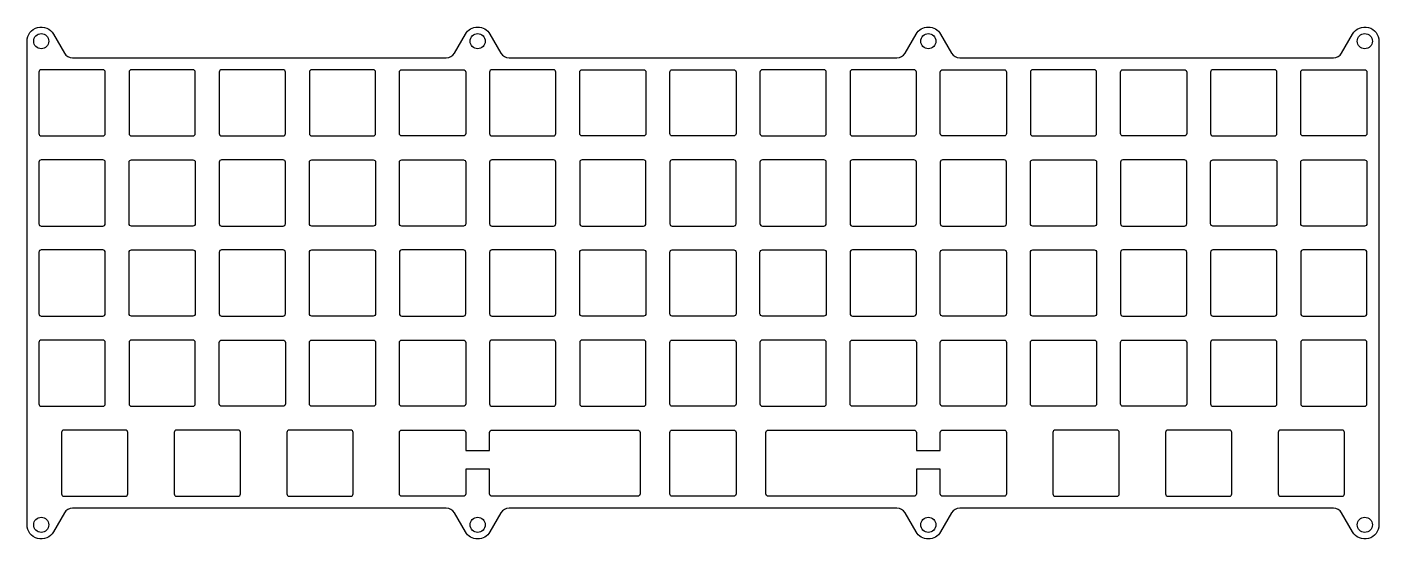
# Model space of a CAD drawing. Header units: millimetres. Extents: x -1 to 285, y -143 to -34.
import ezdxf

# ---------------------------------------------------------------- set-up
doc = ezdxf.new("R2010")
doc.units = ezdxf.units.MM
doc.layers.get('0').update_dxf_attribs({"linetype": 'CONTINUOUS'})

msp = doc.modelspace()

# ---------------------------------------------------------------- linework, layer by layer
for points in [[(89.31, -39.8), (91.62, -35.8, -0.57735), (96.82, -35.8), (99.13, -39.8, 0.267949), (100.86, -40.8), (182.83, -40.8, 0.267949), (184.56, -39.8), (186.87, -35.8, -0.57735), (192.07, -35.8), (194.38, -39.8, 0.267949), (196.11, -40.8), (275.08, -40.8, 0.267949), (276.81, -39.8), (279.12, -35.8, -0.767327), (284.72, -37.3), (284.72, -139.55, -0.767327), (279.12, -141.05), (276.81, -137.05, 0.267949), (275.08, -136.05), (196.11, -136.05, 0.267949), (194.38, -137.05), (192.07, -141.05, -0.57735), (186.87, -141.05), (184.56, -137.05, 0.267949), (182.83, -136.05), (100.86, -136.05, 0.267949), (99.13, -137.05), (96.82, -141.05, -0.57735), (91.62, -141.05), (89.31, -137.05, 0.267949), (87.58, -136.05), (8.61, -136.05, 0.267949), (6.88, -137.05), (4.57, -141.05, -0.767327), (-1.03, -139.55), (-1.03, -37.3, -0.767327), (4.57, -35.8), (6.88, -39.8, 0.267949), (8.61, -40.8), (87.58, -40.8, 0.267949)], [(14.99, -43.33), (1.99, -43.33, 0.414214), (1.49, -43.83), (1.49, -56.83, 0.414214), (1.99, -57.33), (14.99, -57.33, 0.414214), (15.49, -56.83), (15.49, -43.83, 0.414214)], [(34.54, -56.83), (34.54, -43.83, 0.414214), (34.04, -43.33), (21.04, -43.33, 0.414214), (20.54, -43.83), (20.54, -56.83, 0.414214), (21.04, -57.33), (34.04, -57.33, 0.414214)], [(53.09, -43.33), (40.09, -43.33, 0.414214), (39.59, -43.83), (39.59, -56.83, 0.414214), (40.09, -57.33), (53.09, -57.33, 0.414214), (53.59, -56.83), (53.59, -43.83, 0.414214)], [(72.14, -43.33), (59.14, -43.33, 0.414214), (58.64, -43.83), (58.64, -56.83, 0.414214), (59.14, -57.33), (72.14, -57.33, 0.414214), (72.64, -56.83), (72.64, -43.83, 0.414214)], [(77.69, -43.83, -0.414214), (78.19, -43.33), (91.19, -43.33, -0.414214), (91.69, -43.83), (91.69, -56.83, -0.414214), (91.19, -57.33), (78.19, -57.33, -0.414214), (77.69, -56.83)], [(110.24, -43.33), (97.24, -43.33, 0.414214), (96.74, -43.83), (96.74, -56.83, 0.414214), (97.24, -57.33), (110.24, -57.33, 0.414214), (110.74, -56.83), (110.74, -43.83, 0.414214)], [(129.29, -43.33, -0.414214), (129.79, -43.83), (129.79, -56.83, -0.414214), (129.29, -57.33), (116.29, -57.33, -0.414214), (115.79, -56.83), (115.79, -43.83, -0.414214), (116.29, -43.33)], [(135.34, -57.33, -0.414214), (134.84, -56.83), (134.84, -43.83, -0.414214), (135.34, -43.33), (148.34, -43.33, -0.414214), (148.84, -43.83), (148.84, -56.83, -0.414214), (148.34, -57.33)], [(167.89, -56.83), (167.89, -43.83, 0.414214), (167.39, -43.33), (154.39, -43.33, 0.414214), (153.89, -43.83), (153.89, -56.83, 0.414214), (154.39, -57.33), (167.39, -57.33, 0.414214)], [(186.94, -56.83), (186.94, -43.83, 0.414214), (186.44, -43.33), (173.44, -43.33, 0.414214), (172.94, -43.83), (172.94, -56.83, 0.414214), (173.44, -57.33), (186.44, -57.33, 0.414214)], [(192.49, -57.33, -0.414214), (191.99, -56.83), (191.99, -43.83, -0.414214), (192.49, -43.33), (205.49, -43.33, -0.414214), (205.99, -43.83), (205.99, -56.83, -0.414214), (205.49, -57.33)], [(224.54, -43.33), (211.54, -43.33, 0.414214), (211.04, -43.83), (211.04, -56.83, 0.414214), (211.54, -57.33), (224.54, -57.33, 0.414214), (225.04, -56.83), (225.04, -43.83, 0.414214)], [(230.09, -43.83, -0.414214), (230.59, -43.33), (243.59, -43.33, -0.414214), (244.09, -43.83), (244.09, -56.83, -0.414214), (243.59, -57.33), (230.59, -57.33, -0.414214), (230.09, -56.83)], [(249.64, -57.33), (262.64, -57.33, 0.414214), (263.14, -56.83), (263.14, -43.83, 0.414214), (262.64, -43.33), (249.64, -43.33, 0.414214), (249.14, -43.83), (249.14, -56.83, 0.414214)], [(268.19, -43.83, -0.414214), (268.69, -43.33), (281.69, -43.33, -0.414214), (282.19, -43.83), (282.19, -56.83, -0.414214), (281.69, -57.33), (268.69, -57.33, -0.414214), (268.19, -56.83)], [(14.99, -62.38), (1.99, -62.38, 0.414214), (1.49, -62.88), (1.49, -75.88, 0.414214), (1.99, -76.38), (14.99, -76.38, 0.414214), (15.49, -75.88), (15.49, -62.88, 0.414214)], [(34.04, -62.38, -0.414214), (34.54, -62.88), (34.54, -75.88, -0.414214), (34.04, -76.38), (21.04, -76.38, -0.414214), (20.54, -75.88), (20.54, -62.88, -0.414214), (21.04, -62.38)], [(53.09, -62.38), (40.09, -62.38, 0.414214), (39.59, -62.88), (39.59, -75.88, 0.414214), (40.09, -76.38), (53.09, -76.38, 0.414214), (53.59, -75.88), (53.59, -62.88, 0.414214)], [(72.64, -75.88, -0.414214), (72.14, -76.38), (59.14, -76.38, -0.414214), (58.64, -75.88), (58.64, -62.88, -0.414214), (59.14, -62.38), (72.14, -62.38, -0.414214), (72.64, -62.88)], [(91.19, -62.38, -0.414214), (91.69, -62.88), (91.69, -75.88, -0.414214), (91.19, -76.38), (78.19, -76.38, -0.414214), (77.69, -75.88), (77.69, -62.88, -0.414214), (78.19, -62.38)], [(110.74, -75.88), (110.74, -62.88, 0.414214), (110.24, -62.38), (97.24, -62.38, 0.414214), (96.74, -62.88), (96.74, -75.88, 0.414214), (97.24, -76.38), (110.24, -76.38, 0.414214)], [(115.79, -62.88), (115.79, -75.88, 0.414214), (116.29, -76.38), (129.29, -76.38, 0.414214), (129.79, -75.88), (129.79, -62.88, 0.414214), (129.29, -62.38), (116.29, -62.38, 0.414214)], [(135.34, -76.38), (148.34, -76.38, 0.414214), (148.84, -75.88), (148.84, -62.88, 0.414214), (148.34, -62.38), (135.34, -62.38, 0.414214), (134.84, -62.88), (134.84, -75.88, 0.414214)], [(154.39, -76.38), (167.39, -76.38, 0.414214), (167.89, -75.88), (167.89, -62.88, 0.414214), (167.39, -62.38), (154.39, -62.38, 0.414214), (153.89, -62.88), (153.89, -75.88, 0.414214)], [(186.44, -62.38), (173.44, -62.38, 0.414214), (172.94, -62.88), (172.94, -75.88, 0.414214), (173.44, -76.38), (186.44, -76.38, 0.414214), (186.94, -75.88), (186.94, -62.88, 0.414214)], [(192.49, -76.38), (205.49, -76.38, 0.414214), (205.99, -75.88), (205.99, -62.88, 0.414214), (205.49, -62.38), (192.49, -62.38, 0.414214), (191.99, -62.88), (191.99, -75.88, 0.414214)], [(225.04, -75.88, -0.414214), (224.54, -76.38), (211.54, -76.38, -0.414214), (211.04, -75.88), (211.04, -62.88, -0.414214), (211.54, -62.38), (224.54, -62.38, -0.414214), (225.04, -62.88)], [(230.09, -62.88), (230.09, -75.88, 0.414214), (230.59, -76.38), (243.59, -76.38, 0.414214), (244.09, -75.88), (244.09, -62.88, 0.414214), (243.59, -62.38), (230.59, -62.38, 0.414214)], [(263.14, -75.88, -0.414214), (262.64, -76.38), (249.64, -76.38, -0.414214), (249.14, -75.88), (249.14, -62.88, -0.414214), (249.64, -62.38), (262.64, -62.38, -0.414214), (263.14, -62.88)], [(281.69, -62.38, -0.414214), (282.19, -62.88), (282.19, -75.88, -0.414214), (281.69, -76.38), (268.69, -76.38, -0.414214), (268.19, -75.88), (268.19, -62.88, -0.414214), (268.69, -62.38)], [(1.49, -81.93), (1.49, -94.93, 0.414214), (1.99, -95.43), (14.99, -95.43, 0.414214), (15.49, -94.93), (15.49, -81.93, 0.414214), (14.99, -81.43), (1.99, -81.43, 0.414214)], [(34.04, -81.43, -0.414214), (34.54, -81.93), (34.54, -94.93, -0.414214), (34.04, -95.43), (21.04, -95.43, -0.414214), (20.54, -94.93), (20.54, -81.93, -0.414214), (21.04, -81.43)], [(40.09, -95.43), (53.09, -95.43, 0.414214), (53.59, -94.93), (53.59, -81.93, 0.414214), (53.09, -81.43), (40.09, -81.43, 0.414214), (39.59, -81.93), (39.59, -94.93, 0.414214)], [(59.14, -95.43, -0.414214), (58.64, -94.93), (58.64, -81.93, -0.414214), (59.14, -81.43), (72.14, -81.43, -0.414214), (72.64, -81.93), (72.64, -94.93, -0.414214), (72.14, -95.43)], [(77.69, -81.93), (77.69, -94.93, 0.414214), (78.19, -95.43), (91.19, -95.43, 0.414214), (91.69, -94.93), (91.69, -81.93, 0.414214), (91.19, -81.43), (78.19, -81.43, 0.414214)], [(97.24, -95.43), (110.24, -95.43, 0.414214), (110.74, -94.93), (110.74, -81.93, 0.414214), (110.24, -81.43), (97.24, -81.43, 0.414214), (96.74, -81.93), (96.74, -94.93, 0.414214)], [(115.79, -81.93, -0.414214), (116.29, -81.43), (129.29, -81.43, -0.414214), (129.79, -81.93), (129.79, -94.93, -0.414214), (129.29, -95.43), (116.29, -95.43, -0.414214), (115.79, -94.93)], [(148.34, -81.43, -0.414214), (148.84, -81.93), (148.84, -94.93, -0.414214), (148.34, -95.43), (135.34, -95.43, -0.414214), (134.84, -94.93), (134.84, -81.93, -0.414214), (135.34, -81.43)], [(153.89, -81.93, -0.414214), (154.39, -81.43), (167.39, -81.43, -0.414214), (167.89, -81.93), (167.89, -94.93, -0.414214), (167.39, -95.43), (154.39, -95.43, -0.414214), (153.89, -94.93)], [(186.44, -81.43), (173.44, -81.43, 0.414214), (172.94, -81.93), (172.94, -94.93, 0.414214), (173.44, -95.43), (186.44, -95.43, 0.414214), (186.94, -94.93), (186.94, -81.93, 0.414214)], [(205.99, -94.93, -0.414214), (205.49, -95.43), (192.49, -95.43, -0.414214), (191.99, -94.93), (191.99, -81.93, -0.414214), (192.49, -81.43), (205.49, -81.43, -0.414214), (205.99, -81.93)], [(211.04, -81.93, -0.414214), (211.54, -81.43), (224.54, -81.43, -0.414214), (225.04, -81.93), (225.04, -94.93, -0.414214), (224.54, -95.43), (211.54, -95.43, -0.414214), (211.04, -94.93)], [(230.59, -95.43), (243.59, -95.43, 0.414214), (244.09, -94.93), (244.09, -81.93, 0.414214), (243.59, -81.43), (230.59, -81.43, 0.414214), (230.09, -81.93), (230.09, -94.93, 0.414214)], [(249.14, -81.93), (249.14, -94.93, 0.414214), (249.64, -95.43), (262.64, -95.43, 0.414214), (263.14, -94.93), (263.14, -81.93, 0.414214), (262.64, -81.43), (249.64, -81.43, 0.414214)], [(268.69, -95.43), (281.69, -95.43, 0.414214), (282.19, -94.93), (282.19, -81.93, 0.414214), (281.69, -81.43), (268.69, -81.43, 0.414214), (268.19, -81.93), (268.19, -94.93, 0.414214)], [(15.49, -113.98), (15.49, -100.98, 0.414214), (14.99, -100.48), (1.99, -100.48, 0.414214), (1.49, -100.98), (1.49, -113.98, 0.414214), (1.99, -114.48), (14.99, -114.48, 0.414214)], [(20.54, -100.98), (20.54, -113.98, 0.414214), (21.04, -114.48), (34.04, -114.48, 0.414214), (34.54, -113.98), (34.54, -100.98, 0.414214), (34.04, -100.48), (21.04, -100.48, 0.414214)], [(53.09, -100.48, -0.414214), (53.59, -100.98), (53.59, -113.98, -0.414214), (53.09, -114.48), (40.09, -114.48, -0.414214), (39.59, -113.98), (39.59, -100.98, -0.414214), (40.09, -100.48)], [(58.64, -100.98, -0.414214), (59.14, -100.48), (72.14, -100.48, -0.414214), (72.64, -100.98), (72.64, -113.98, -0.414214), (72.14, -114.48), (59.14, -114.48, -0.414214), (58.64, -113.98)], [(91.69, -113.98, -0.414214), (91.19, -114.48), (78.19, -114.48, -0.414214), (77.69, -113.98), (77.69, -100.98, -0.414214), (78.19, -100.48), (91.19, -100.48, -0.414214), (91.69, -100.98)], [(110.74, -113.98), (110.74, -100.98, 0.414214), (110.24, -100.48), (97.24, -100.48, 0.414214), (96.74, -100.98), (96.74, -113.98, 0.414214), (97.24, -114.48), (110.24, -114.48, 0.414214)], [(116.29, -114.48), (129.29, -114.48, 0.414214), (129.79, -113.98), (129.79, -100.98, 0.414214), (129.29, -100.48), (116.29, -100.48, 0.414214), (115.79, -100.98), (115.79, -113.98, 0.414214)], [(135.34, -114.48, -0.414214), (134.84, -113.98), (134.84, -100.98, -0.414214), (135.34, -100.48), (148.34, -100.48, -0.414214), (148.84, -100.98), (148.84, -113.98, -0.414214), (148.34, -114.48)], [(167.89, -113.98), (167.89, -100.98, 0.414214), (167.39, -100.48), (154.39, -100.48, 0.414214), (153.89, -100.98), (153.89, -113.98, 0.414214), (154.39, -114.48), (167.39, -114.48, 0.414214)], [(186.94, -113.98, -0.414214), (186.44, -114.48), (173.44, -114.48, -0.414214), (172.94, -113.98), (172.94, -100.98, -0.414214), (173.44, -100.48), (186.44, -100.48, -0.414214), (186.94, -100.98)], [(205.99, -113.98, -0.414214), (205.49, -114.48), (192.49, -114.48, -0.414214), (191.99, -113.98), (191.99, -100.98, -0.414214), (192.49, -100.48), (205.49, -100.48, -0.414214), (205.99, -100.98)], [(211.54, -114.48, -0.414214), (211.04, -113.98), (211.04, -100.98, -0.414214), (211.54, -100.48), (224.54, -100.48, -0.414214), (225.04, -100.98), (225.04, -113.98, -0.414214), (224.54, -114.48)], [(230.59, -114.48, -0.414214), (230.09, -113.98), (230.09, -100.98, -0.414214), (230.59, -100.48), (243.59, -100.48, -0.414214), (244.09, -100.98), (244.09, -113.98, -0.414214), (243.59, -114.48)], [(249.64, -114.48), (262.64, -114.48, 0.414214), (263.14, -113.98), (263.14, -100.98, 0.414214), (262.64, -100.48), (249.64, -100.48, 0.414214), (249.14, -100.98), (249.14, -113.98, 0.414214)], [(268.19, -100.98), (268.19, -113.98, 0.414214), (268.69, -114.48), (281.69, -114.48, 0.414214), (282.19, -113.98), (282.19, -100.98, 0.414214), (281.69, -100.48), (268.69, -100.48, 0.414214)], [(20.26, -133.03), (20.26, -120.03, 0.414214), (19.76, -119.53), (6.76, -119.53, 0.414214), (6.26, -120.03), (6.26, -133.03, 0.414214), (6.76, -133.53), (19.76, -133.53, 0.414214)], [(43.57, -119.53), (30.57, -119.53, 0.414214), (30.07, -120.03), (30.07, -133.03, 0.414214), (30.57, -133.53), (43.57, -133.53, 0.414214), (44.07, -133.03), (44.07, -120.03, 0.414214)], [(53.88, -120.03), (53.88, -133.03, 0.414214), (54.38, -133.53), (67.38, -133.53, 0.414214), (67.88, -133.03), (67.88, -120.03, 0.414214), (67.38, -119.53), (54.38, -119.53, 0.414214)], [(91.19, -133.53), (78.19, -133.53, -0.414214), (77.69, -133.03), (77.69, -120.03, -0.414214), (78.19, -119.53), (82.55, -119.53), (86.84, -119.53), (91.19, -119.53, -0.414214), (91.69, -120.03), (91.69, -123.81), (96.74, -123.81), (96.74, -120.03, -0.414214), (97.24, -119.53), (99.22, -119.53), (103.52, -119.53), (120.27, -119.53), (128.04, -119.53, -0.414214), (128.54, -120.03), (128.54, -124.22), (128.54, -128.82), (128.54, -132.05), (128.54, -133.03, -0.414214), (128.04, -133.53), (120.27, -133.53), (97.24, -133.53, -0.414214), (96.74, -133.03), (96.74, -128.82), (96.74, -127.81), (91.69, -127.81), (91.69, -128.82), (91.69, -133.03, -0.414214)], [(134.84, -133.03), (134.84, -128.82), (134.84, -124.22), (134.84, -120.03, -0.414214), (135.34, -119.53), (148.34, -119.53, -0.414214), (148.84, -120.03), (148.84, -124.22), (148.84, -128.82), (148.84, -133.03, -0.414214), (148.34, -133.53), (135.34, -133.53, -0.414214)], [(186.44, -133.53), (163.42, -133.53), (155.64, -133.53, -0.414214), (155.14, -133.03), (155.14, -132.05), (155.14, -128.82), (155.14, -124.22), (155.14, -120.03, -0.414214), (155.64, -119.53), (163.04, -119.53), (180.17, -119.53), (184.47, -119.53), (186.44, -119.53, -0.414214), (186.94, -120.03), (186.94, -123.81), (189.85, -123.81), (191.99, -123.81), (191.99, -120.03, -0.414214), (192.49, -119.53), (196.84, -119.53), (201.14, -119.53), (205.49, -119.53, -0.414214), (205.99, -120.03), (205.99, -133.03, -0.414214), (205.49, -133.53), (192.49, -133.53, -0.414214), (191.99, -133.03), (191.99, -128.82), (191.99, -127.81), (189.85, -127.81), (186.94, -127.81), (186.94, -128.82), (186.94, -133.03, -0.414214)], [(216.31, -133.53), (229.31, -133.53, 0.414214), (229.81, -133.03), (229.81, -120.03, 0.414214), (229.31, -119.53), (216.31, -119.53, 0.414214), (215.81, -120.03), (215.81, -133.03, 0.414214)], [(253.12, -119.53), (240.12, -119.53, 0.414214), (239.62, -120.03), (239.62, -133.03, 0.414214), (240.12, -133.53), (253.12, -133.53, 0.414214), (253.62, -133.03), (253.62, -120.03, 0.414214)], [(277.43, -133.03), (277.43, -120.03, 0.414214), (276.93, -119.53), (263.93, -119.53, 0.414214), (263.43, -120.03), (263.43, -133.03, 0.414214), (263.93, -133.53), (276.93, -133.53, 0.414214)]]:
    msp.add_lwpolyline(points, format="xyb", close=True)
for centre in [(1.97, -37.3), (94.22, -37.3), (189.47, -37.3), (281.72, -37.3), (1.97, -139.55), (94.22, -139.55), (189.47, -139.55), (281.72, -139.55)]:
    msp.add_circle(centre, 1.6)

doc.saveas('drawing.dxf')
